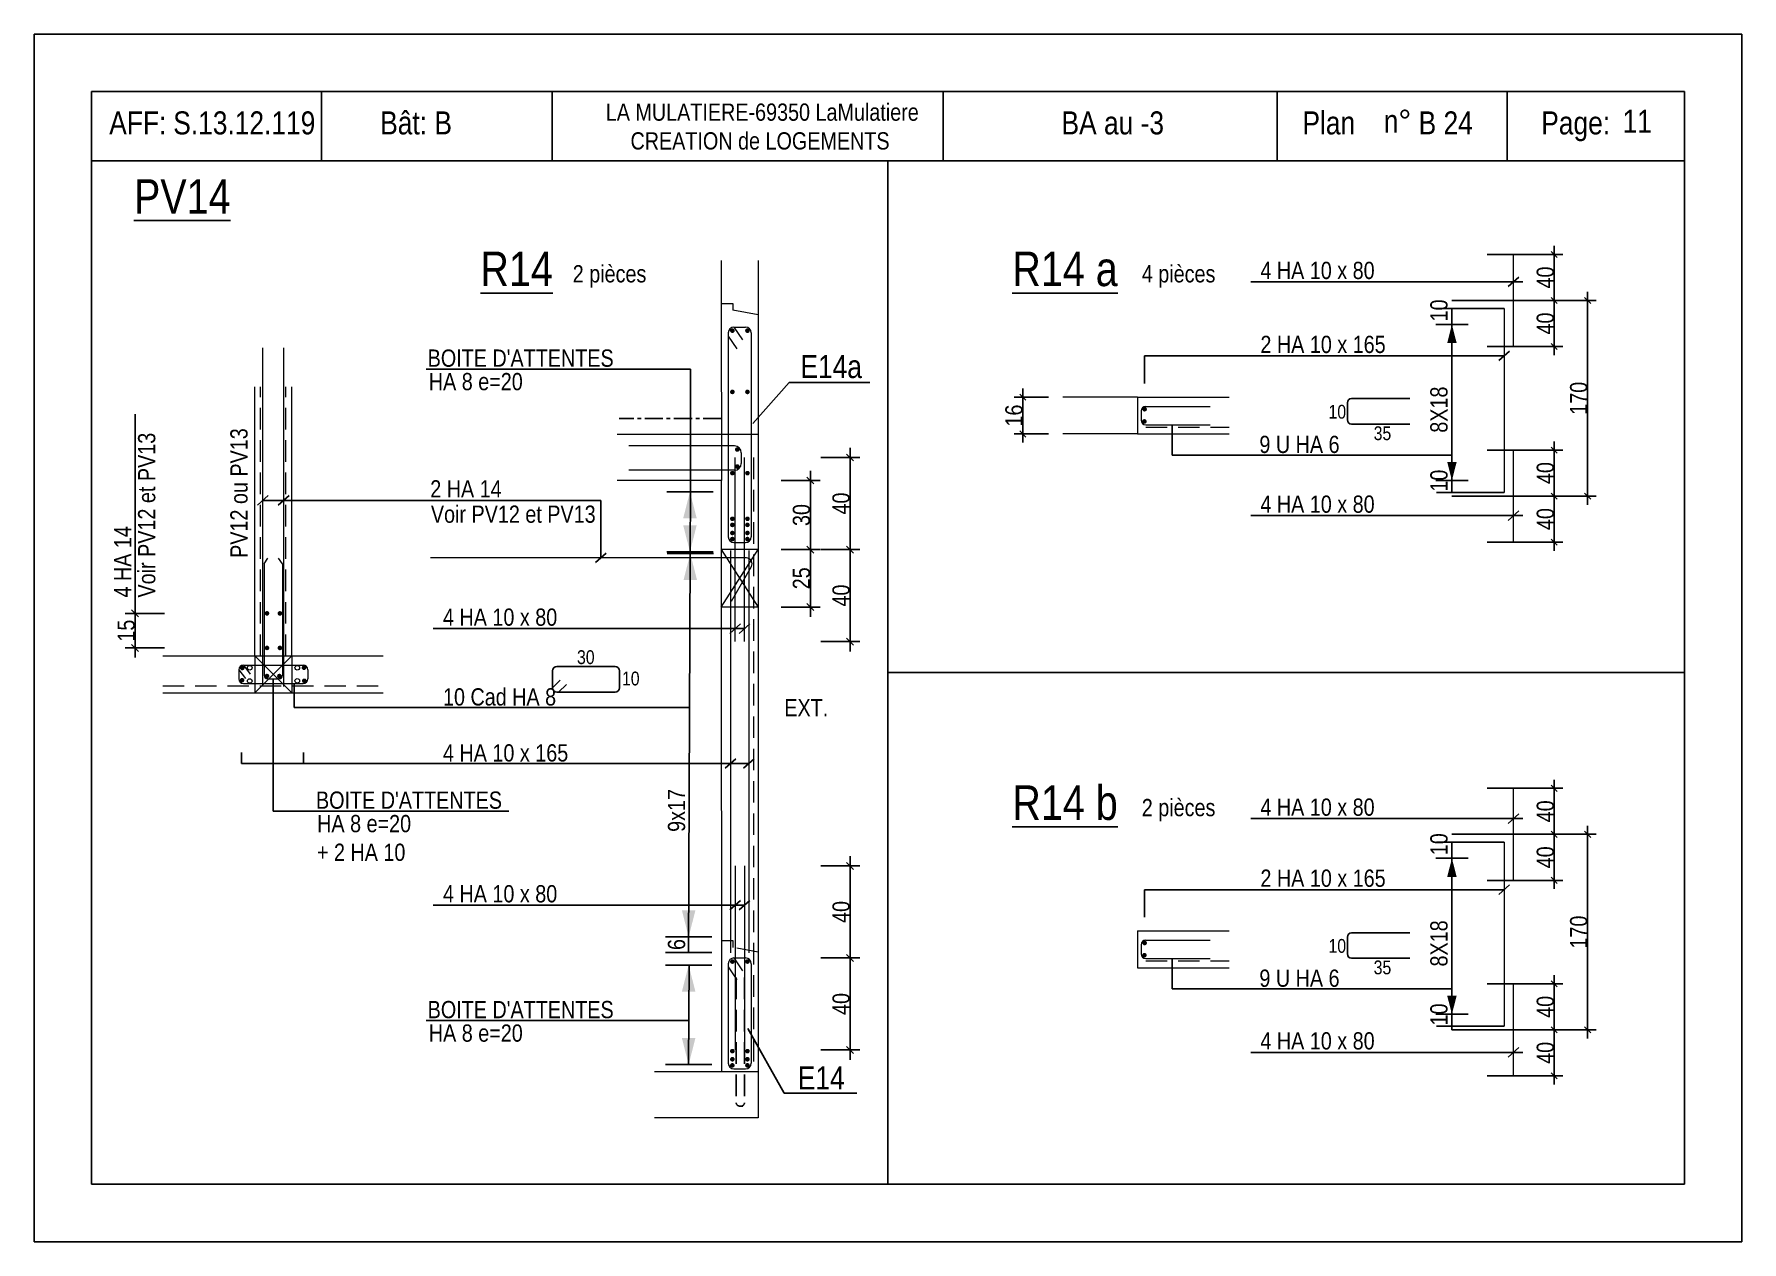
# Model space of a CAD drawing. Header units: metres. Extents: x -9927 to 45032, y -190416 to 12166.
# Drawn here: x 17860 to 19345, y -150821 to -149771 of the extents above; entities that cross this region are included whole.
import ezdxf
from ezdxf.enums import TextEntityAlignment as Align

# ---------------------------------------------------------------- set-up
doc = ezdxf.new("R2010")
doc.units = ezdxf.units.M
doc.header["$PDMODE"] = 65
doc.linetypes.add('AXES', pattern=[50.8, 31.75, -6.35, 6.35, -6.35])
doc.linetypes.add('CACHE2', pattern=[0.1875, 0.125, -0.0625])
for name, color, linetype in [('01_cote_gen', 4, 'Continuous'), ('01_fenetres', 171, 'Continuous'), ('01_linteaux', 3, 'Continuous'), ('01_murs_coup', 5, 'Continuous'), ('01_sem', 42, 'Continuous'), ('01_texte', 230, 'Continuous'), ('01_tram_axes', 10, 'AXES'), ('AA_COTES', 2, 'Continuous')]:
    doc.layers.add(name, color=color, linetype=linetype)
doc.styles.add('STYLE2', font='ARIALN.TTF')
doc.dimstyles.new('JB25', dxfattribs={"dimscale": 0.1, "dimtxt": 150, "dimasz": 17, "dimexe": 0.1, "dimexo": 0.1, "dimgap": 0.09, "dimtad": 1, "dimdec": 1, "dimlfac": 0.5, "dimdsep": 46, "dimtxsty": 'STYLE2', "dimblk1": 'BOND_G', "dimblk2": 'BOND_D', "dimsah": 1, "dimcen": 1.5, "dimdle": 0.01, "dimse1": 1, "dimse2": 1, "dimclrd": 4, "dimclre": 2, "dimclrt": 5, "dimadec": 0, "dimazin": 0, "dimtfac": 2.333333, "dimtdec": 1, "dimtix": 1, "dimtmove": 2, "dimatfit": 3, "dimldrblk": 'BOND_G', "dimfxl": 1, "dimtolj": 1, "dimtzin": 0, "dimarcsym": 0})
doc.dimstyles.new('JB50', dxfattribs={"dimscale": 0.1, "dimtxt": 150, "dimasz": 15, "dimexe": 0.1, "dimexo": 0.1, "dimgap": 0.09, "dimtad": 1, "dimdec": 1, "dimdsep": 46, "dimtxsty": 'STYLE2', "dimblk1": 'BOND_G', "dimblk2": 'BOND_D', "dimsah": 1, "dimcen": 1.5, "dimdle": 0.01, "dimse1": 1, "dimse2": 1, "dimclrd": 4, "dimclre": 2, "dimclrt": 6, "dimazin": 2, "dimtfac": 2.333333, "dimtdec": 1, "dimtix": 1, "dimtmove": 2, "dimatfit": 3, "dimldrblk": 'BOND_G', "dimfxl": 1, "dimtolj": 1, "dimtzin": 0, "dimarcsym": 0})

# ---------------------------------------------------------------- blocks, each defined once
blk = doc.blocks.new('BOND_G')
at = {"layer": 'AA_COTES', "color": 0}
for p, q in [((0, -5), (0, 15)), ((5, 0), (-5, 0)), ((1.77, 1.77), (-1.77, -1.77))]:
    blk.add_line(p, q, dxfattribs=at)
blk = doc.blocks.new('BOND_D')
at = {"layer": 'AA_COTES', "color": 0}
for p, q in [((5, 0), (-5, 0)), ((-1.77, -1.77), (1.77, 1.77)), ((0, 5), (0, -15))]:
    blk.add_line(p, q, dxfattribs=at)
blk = doc.blocks.new('*D1344')
at = {"layer": '01_cote_gen', "color": 4, "lineweight": -2, "transparency": 16777216}
blk.add_line((17947.3, -150303.3), (17947.3, -150276.7), dxfattribs=at)
at = {"layer": 'DEFPOINTS', "color": 0, "lineweight": 0, "transparency": 16777216}
for p in [(17947.3, -150275), (18033.6, -150275), (18028, -150305)]:
    blk.add_point(p, dxfattribs=at)
at = {"layer": '01_cote_gen', "color": 4, "lineweight": -2, "transparency": 16777216, "xscale": 1.7, "yscale": 1.7, "zscale": 1.7}
for name, p, rotation in [('BOND_D', (17947.3, -150275), 90), ('BOND_G', (17947.3, -150305), 270)]:
    blk.add_blockref(name, p, dxfattribs=dict(at, rotation=rotation))
at = {"layer": '01_cote_gen', "color": 5, "lineweight": 0, "transparency": 16777216, "insert": (17939.6, -150290), "char_height": 15, "attachment_point": 5, "rotation": 90, "style": 'STYLE2'}
blk.add_mtext('\\A1;15', dxfattribs=at)
blk = doc.blocks.new('*D1345')
at = {"layer": '01_cote_gen', "color": 4, "lineweight": -2, "transparency": 16777216}
blk.add_line((18569, -150141.2), (18569, -150217.8), dxfattribs=at)
at = {"layer": 'DEFPOINTS', "color": 0, "lineweight": 0, "transparency": 16777216}
for p in [(18521.9, -150139.5), (18522, -150219.5), (18569, -150219.5)]:
    blk.add_point(p, dxfattribs=at)
at = {"layer": '01_cote_gen', "color": 4, "lineweight": -2, "transparency": 16777216, "xscale": 1.7, "yscale": 1.7, "zscale": 1.7}
for name, p, rotation in [('BOND_G', (18569, -150139.5), 90), ('BOND_D', (18569, -150219.5), 270)]:
    blk.add_blockref(name, p, dxfattribs=dict(at, rotation=rotation))
at = {"layer": '01_cote_gen', "color": 5, "lineweight": 0, "transparency": 16777216, "insert": (18561.3, -150179.5), "char_height": 15, "attachment_point": 5, "rotation": 90, "style": 'STYLE2'}
blk.add_mtext('\\A1;40', dxfattribs=at)
blk = doc.blocks.new('*D1346')
at = {"layer": '01_cote_gen', "color": 4, "lineweight": -2, "transparency": 16777216}
blk.add_line((18569, -150221.2), (18569, -150297.8), dxfattribs=at)
at = {"layer": 'DEFPOINTS', "color": 0, "lineweight": 0, "transparency": 16777216}
for p in [(18549.3, -150219.5), (18521.9, -150299.5), (18569, -150299.5)]:
    blk.add_point(p, dxfattribs=at)
at = {"layer": '01_cote_gen', "color": 4, "lineweight": -2, "transparency": 16777216, "xscale": 1.7, "yscale": 1.7, "zscale": 1.7}
for name, p, rotation in [('BOND_G', (18569, -150219.5), 90), ('BOND_D', (18569, -150299.5), 270)]:
    blk.add_blockref(name, p, dxfattribs=dict(at, rotation=rotation))
at = {"layer": '01_cote_gen', "color": 5, "lineweight": 0, "transparency": 16777216, "insert": (18561.3, -150259.5), "char_height": 15, "attachment_point": 5, "rotation": 90, "style": 'STYLE2'}
blk.add_mtext('\\A1;40', dxfattribs=at)
blk = doc.blocks.new('*D1347')
at = {"layer": '01_cote_gen', "color": 4, "lineweight": -2, "transparency": 16777216}
blk.add_line((18534.5, -150161.2), (18534.5, -150217.8), dxfattribs=at)
at = {"layer": 'DEFPOINTS', "color": 0, "lineweight": 0, "transparency": 16777216}
for p in [(18457.1, -150159.5), (18489.1, -150219.5), (18534.5, -150219.5)]:
    blk.add_point(p, dxfattribs=at)
at = {"layer": '01_cote_gen', "color": 4, "lineweight": -2, "transparency": 16777216, "xscale": 1.7, "yscale": 1.7, "zscale": 1.7}
for name, p, rotation in [('BOND_G', (18534.5, -150159.5), 90), ('BOND_D', (18534.5, -150219.5), 270)]:
    blk.add_blockref(name, p, dxfattribs=dict(at, rotation=rotation))
at = {"layer": '01_cote_gen', "color": 5, "lineweight": 0, "transparency": 16777216, "insert": (18526.8, -150189.5), "char_height": 15, "attachment_point": 5, "rotation": 90, "style": 'STYLE2'}
blk.add_mtext('\\A1;30', dxfattribs=at)
blk = doc.blocks.new('*D1348')
at = {"layer": '01_cote_gen', "color": 4, "lineweight": -2, "transparency": 16777216}
blk.add_line((18534.5, -150221.2), (18534.5, -150267.8), dxfattribs=at)
at = {"layer": 'DEFPOINTS', "color": 0, "lineweight": 0, "transparency": 16777216}
for p in [(18514.8, -150219.5), (18489, -150269.5), (18534.5, -150269.5)]:
    blk.add_point(p, dxfattribs=at)
at = {"layer": '01_cote_gen', "color": 4, "lineweight": -2, "transparency": 16777216, "xscale": 1.7, "yscale": 1.7, "zscale": 1.7}
for name, p, rotation in [('BOND_G', (18534.5, -150219.5), 90), ('BOND_D', (18534.5, -150269.5), 270)]:
    blk.add_blockref(name, p, dxfattribs=dict(at, rotation=rotation))
at = {"layer": '01_cote_gen', "color": 5, "lineweight": 0, "transparency": 16777216, "insert": (18526.8, -150244.5), "char_height": 15, "attachment_point": 5, "rotation": 90, "style": 'STYLE2'}
blk.add_mtext('\\A1;25', dxfattribs=at)
blk = doc.blocks.new('*D1349')
at = {"layer": '01_cote_gen', "color": 4, "lineweight": -2, "transparency": 16777216}
blk.add_line((18569, -150496.3), (18569, -150572.9), dxfattribs=at)
at = {"layer": 'DEFPOINTS', "color": 0, "lineweight": 0, "transparency": 16777216}
for p in [(18477.2, -150494.6), (18473.1, -150574.6), (18569, -150574.6)]:
    blk.add_point(p, dxfattribs=at)
at = {"layer": '01_cote_gen', "color": 4, "lineweight": -2, "transparency": 16777216, "xscale": 1.7, "yscale": 1.7, "zscale": 1.7}
for name, p, rotation in [('BOND_G', (18569, -150494.6), 90), ('BOND_D', (18569, -150574.6), 270)]:
    blk.add_blockref(name, p, dxfattribs=dict(at, rotation=rotation))
at = {"layer": '01_cote_gen', "color": 5, "lineweight": 0, "transparency": 16777216, "insert": (18561.3, -150534.6), "char_height": 15, "attachment_point": 5, "rotation": 90, "style": 'STYLE2'}
blk.add_mtext('\\A1;40', dxfattribs=at)
blk = doc.blocks.new('*D1350')
at = {"layer": '01_cote_gen', "color": 4, "lineweight": -2, "transparency": 16777216}
blk.add_line((18569, -150576.3), (18569, -150652.9), dxfattribs=at)
at = {"layer": 'DEFPOINTS', "color": 0, "lineweight": 0, "transparency": 16777216}
for p in [(18543.5, -150574.6), (18477.2, -150654.6), (18569, -150654.6)]:
    blk.add_point(p, dxfattribs=at)
at = {"layer": '01_cote_gen', "color": 4, "lineweight": -2, "transparency": 16777216, "xscale": 1.7, "yscale": 1.7, "zscale": 1.7}
for name, p, rotation in [('BOND_G', (18569, -150574.6), 90), ('BOND_D', (18569, -150654.6), 270)]:
    blk.add_blockref(name, p, dxfattribs=dict(at, rotation=rotation))
at = {"layer": '01_cote_gen', "color": 5, "lineweight": 0, "transparency": 16777216, "insert": (18561.3, -150614.6), "char_height": 15, "attachment_point": 5, "rotation": 90, "style": 'STYLE2'}
blk.add_mtext('\\A1;40', dxfattribs=at)
blk = doc.blocks.new('*D1351')
at = {"layer": '01_cote_gen', "color": 4, "lineweight": -2, "transparency": 16777216}
blk.add_line((19210.4, -150004.5), (19210.4, -150171.5), dxfattribs=at)
at = {"layer": 'DEFPOINTS', "color": 0, "lineweight": 0, "transparency": 16777216}
for p in [(19183.4, -150003), (19183.4, -150173), (19210.4, -150173)]:
    blk.add_point(p, dxfattribs=at)
at = {"layer": '01_cote_gen', "color": 4, "lineweight": -2, "transparency": 16777216, "xscale": 1.5, "yscale": 1.5, "zscale": 1.5}
for name, p, rotation in [('BOND_G', (19210.4, -150003), 90), ('BOND_D', (19210.4, -150173), 270)]:
    blk.add_blockref(name, p, dxfattribs=dict(at, rotation=rotation))
at = {"layer": '01_cote_gen', "color": 6, "lineweight": 0, "transparency": 16777216, "insert": (19202.7, -150088), "char_height": 15, "attachment_point": 5, "rotation": 90, "style": 'STYLE2'}
blk.add_mtext('\\A1;170', dxfattribs=at)
blk = doc.blocks.new('*D1352')
at = {"layer": '01_cote_gen', "color": 4, "lineweight": -2, "transparency": 16777216}
blk.add_line((19181.4, -149964.5), (19181.4, -150001.5), dxfattribs=at)
at = {"layer": 'DEFPOINTS', "color": 0, "lineweight": 0, "transparency": 16777216}
for p in [(19168.4, -149963), (19168.4, -150003), (19181.4, -150003)]:
    blk.add_point(p, dxfattribs=at)
at = {"layer": '01_cote_gen', "color": 4, "lineweight": -2, "transparency": 16777216, "xscale": 1.5, "yscale": 1.5, "zscale": 1.5}
for name, p, rotation in [('BOND_G', (19181.4, -149963), 90), ('BOND_D', (19181.4, -150003), 270)]:
    blk.add_blockref(name, p, dxfattribs=dict(at, rotation=rotation))
at = {"layer": '01_cote_gen', "color": 6, "lineweight": 0, "transparency": 16777216, "insert": (19173.7, -149983), "char_height": 15, "attachment_point": 5, "rotation": 90, "style": 'STYLE2'}
blk.add_mtext('\\A1;40', dxfattribs=at)
blk = doc.blocks.new('*D1353')
at = {"layer": '01_cote_gen', "color": 4, "lineweight": -2, "transparency": 16777216}
blk.add_line((19181.4, -150174.5), (19181.4, -150211.5), dxfattribs=at)
at = {"layer": 'DEFPOINTS', "color": 0, "lineweight": 0, "transparency": 16777216}
for p in [(19174.4, -150173), (19174.4, -150213), (19181.4, -150213)]:
    blk.add_point(p, dxfattribs=at)
at = {"layer": '01_cote_gen', "color": 4, "lineweight": -2, "transparency": 16777216, "xscale": 1.5, "yscale": 1.5, "zscale": 1.5}
for name, p, rotation in [('BOND_G', (19181.4, -150173), 90), ('BOND_D', (19181.4, -150213), 270)]:
    blk.add_blockref(name, p, dxfattribs=dict(at, rotation=rotation))
at = {"layer": '01_cote_gen', "color": 6, "lineweight": 0, "transparency": 16777216, "insert": (19173.7, -150193), "char_height": 15, "attachment_point": 5, "rotation": 90, "style": 'STYLE2'}
blk.add_mtext('\\A1;40', dxfattribs=at)
blk = doc.blocks.new('*D1355')
at = {"layer": '01_cote_gen', "color": 4, "lineweight": -2, "transparency": 16777216}
blk.add_line((19181.4, -150004.5), (19181.4, -150041.5), dxfattribs=at)
at = {"layer": 'DEFPOINTS', "color": 0, "lineweight": 0, "transparency": 16777216}
for p in [(19164.1, -150003), (19164.1, -150043), (19181.4, -150043)]:
    blk.add_point(p, dxfattribs=at)
at = {"layer": '01_cote_gen', "color": 4, "lineweight": -2, "transparency": 16777216, "xscale": 1.5, "yscale": 1.5, "zscale": 1.5}
for name, p, rotation in [('BOND_G', (19181.4, -150003), 90), ('BOND_D', (19181.4, -150043), 270)]:
    blk.add_blockref(name, p, dxfattribs=dict(at, rotation=rotation))
at = {"layer": '01_cote_gen', "color": 6, "lineweight": 0, "transparency": 16777216, "insert": (19173.7, -150023), "char_height": 15, "attachment_point": 5, "rotation": 90, "style": 'STYLE2'}
blk.add_mtext('\\A1;40', dxfattribs=at)
blk = doc.blocks.new('*D1356')
at = {"layer": '01_cote_gen', "color": 4, "lineweight": -2, "transparency": 16777216}
blk.add_line((19181.4, -150134.5), (19181.4, -150171.5), dxfattribs=at)
at = {"layer": 'DEFPOINTS', "color": 0, "lineweight": 0, "transparency": 16777216}
for p in [(19168.4, -150133), (19168.4, -150173), (19181.4, -150173)]:
    blk.add_point(p, dxfattribs=at)
at = {"layer": '01_cote_gen', "color": 4, "lineweight": -2, "transparency": 16777216, "xscale": 1.5, "yscale": 1.5, "zscale": 1.5}
for name, p, rotation in [('BOND_G', (19181.4, -150133), 90), ('BOND_D', (19181.4, -150173), 270)]:
    blk.add_blockref(name, p, dxfattribs=dict(at, rotation=rotation))
at = {"layer": '01_cote_gen', "color": 6, "lineweight": 0, "transparency": 16777216, "insert": (19173.7, -150153), "char_height": 15, "attachment_point": 5, "rotation": 90, "style": 'STYLE2'}
blk.add_mtext('\\A1;40', dxfattribs=at)
blk = doc.blocks.new('*D1357')
at = {"layer": '01_cote_gen', "color": 4, "lineweight": -2, "transparency": 16777216}
blk.add_line((18719.2, -150117.5), (18719.2, -150088.5), dxfattribs=at)
at = {"layer": 'DEFPOINTS', "color": 0, "lineweight": 0, "transparency": 16777216}
for p in [(18719.2, -150087), (18802.8, -150087), (18802.8, -150119)]:
    blk.add_point(p, dxfattribs=at)
at = {"layer": '01_cote_gen', "color": 4, "lineweight": -2, "transparency": 16777216, "xscale": 1.5, "yscale": 1.5, "zscale": 1.5}
for name, p, rotation in [('BOND_D', (18719.2, -150087), 90), ('BOND_G', (18719.2, -150119), 270)]:
    blk.add_blockref(name, p, dxfattribs=dict(at, rotation=rotation))
at = {"layer": '01_cote_gen', "color": 6, "lineweight": 0, "transparency": 16777216, "insert": (18711.6, -150103), "char_height": 15, "attachment_point": 5, "rotation": 90, "style": 'STYLE2'}
blk.add_mtext('\\A1;16', dxfattribs=at)
blk = doc.blocks.new('*D1360')
at = {"layer": '01_cote_gen', "color": 4, "lineweight": -2, "transparency": 16777216}
blk.add_line((19210.4, -150468.6), (19210.4, -150635.6), dxfattribs=at)
at = {"layer": 'DEFPOINTS', "color": 0, "lineweight": 0, "transparency": 16777216}
for p in [(19183.4, -150467.1), (19183.4, -150637.1), (19210.4, -150637.1)]:
    blk.add_point(p, dxfattribs=at)
at = {"layer": '01_cote_gen', "color": 4, "lineweight": -2, "transparency": 16777216, "xscale": 1.5, "yscale": 1.5, "zscale": 1.5}
for name, p, rotation in [('BOND_G', (19210.4, -150467.1), 90), ('BOND_D', (19210.4, -150637.1), 270)]:
    blk.add_blockref(name, p, dxfattribs=dict(at, rotation=rotation))
at = {"layer": '01_cote_gen', "color": 6, "lineweight": 0, "transparency": 16777216, "insert": (19202.7, -150552.1), "char_height": 15, "attachment_point": 5, "rotation": 90, "style": 'STYLE2'}
blk.add_mtext('\\A1;170', dxfattribs=at)
blk = doc.blocks.new('*D1361')
at = {"layer": '01_cote_gen', "color": 4, "lineweight": -2, "transparency": 16777216}
blk.add_line((19181.4, -150428.6), (19181.4, -150465.6), dxfattribs=at)
at = {"layer": 'DEFPOINTS', "color": 0, "lineweight": 0, "transparency": 16777216}
for p in [(19168.4, -150427.1), (19168.4, -150467.1), (19181.4, -150467.1)]:
    blk.add_point(p, dxfattribs=at)
at = {"layer": '01_cote_gen', "color": 4, "lineweight": -2, "transparency": 16777216, "xscale": 1.5, "yscale": 1.5, "zscale": 1.5}
for name, p, rotation in [('BOND_G', (19181.4, -150427.1), 90), ('BOND_D', (19181.4, -150467.1), 270)]:
    blk.add_blockref(name, p, dxfattribs=dict(at, rotation=rotation))
at = {"layer": '01_cote_gen', "color": 6, "lineweight": 0, "transparency": 16777216, "insert": (19173.7, -150447.1), "char_height": 15, "attachment_point": 5, "rotation": 90, "style": 'STYLE2'}
blk.add_mtext('\\A1;40', dxfattribs=at)
blk = doc.blocks.new('*D1362')
at = {"layer": '01_cote_gen', "color": 4, "lineweight": -2, "transparency": 16777216}
blk.add_line((19181.4, -150638.6), (19181.4, -150675.6), dxfattribs=at)
at = {"layer": 'DEFPOINTS', "color": 0, "lineweight": 0, "transparency": 16777216}
for p in [(19174.4, -150637.1), (19174.4, -150677.1), (19181.4, -150677.1)]:
    blk.add_point(p, dxfattribs=at)
at = {"layer": '01_cote_gen', "color": 4, "lineweight": -2, "transparency": 16777216, "xscale": 1.5, "yscale": 1.5, "zscale": 1.5}
for name, p, rotation in [('BOND_G', (19181.4, -150637.1), 90), ('BOND_D', (19181.4, -150677.1), 270)]:
    blk.add_blockref(name, p, dxfattribs=dict(at, rotation=rotation))
at = {"layer": '01_cote_gen', "color": 6, "lineweight": 0, "transparency": 16777216, "insert": (19173.7, -150657.1), "char_height": 15, "attachment_point": 5, "rotation": 90, "style": 'STYLE2'}
blk.add_mtext('\\A1;40', dxfattribs=at)
blk = doc.blocks.new('*D1358')
at = {"layer": '01_cote_gen', "color": 4, "lineweight": -2, "transparency": 16777216}
blk.add_line((19181.4, -150468.6), (19181.4, -150505.6), dxfattribs=at)
at = {"layer": 'DEFPOINTS', "color": 0, "lineweight": 0, "transparency": 16777216}
for p in [(19164.1, -150467.1), (19164.1, -150507.1), (19181.4, -150507.1)]:
    blk.add_point(p, dxfattribs=at)
at = {"layer": '01_cote_gen', "color": 4, "lineweight": -2, "transparency": 16777216, "xscale": 1.5, "yscale": 1.5, "zscale": 1.5}
for name, p, rotation in [('BOND_G', (19181.4, -150467.1), 90), ('BOND_D', (19181.4, -150507.1), 270)]:
    blk.add_blockref(name, p, dxfattribs=dict(at, rotation=rotation))
at = {"layer": '01_cote_gen', "color": 6, "lineweight": 0, "transparency": 16777216, "insert": (19173.7, -150487.1), "char_height": 15, "attachment_point": 5, "rotation": 90, "style": 'STYLE2'}
blk.add_mtext('\\A1;40', dxfattribs=at)
blk = doc.blocks.new('*D1359')
at = {"layer": '01_cote_gen', "color": 4, "lineweight": -2, "transparency": 16777216}
blk.add_line((19181.4, -150598.6), (19181.4, -150635.6), dxfattribs=at)
at = {"layer": 'DEFPOINTS', "color": 0, "lineweight": 0, "transparency": 16777216}
for p in [(19168.4, -150597.1), (19168.4, -150637.1), (19181.4, -150637.1)]:
    blk.add_point(p, dxfattribs=at)
at = {"layer": '01_cote_gen', "color": 4, "lineweight": -2, "transparency": 16777216, "xscale": 1.5, "yscale": 1.5, "zscale": 1.5}
for name, p, rotation in [('BOND_G', (19181.4, -150597.1), 90), ('BOND_D', (19181.4, -150637.1), 270)]:
    blk.add_blockref(name, p, dxfattribs=dict(at, rotation=rotation))
at = {"layer": '01_cote_gen', "color": 6, "lineweight": 0, "transparency": 16777216, "insert": (19173.7, -150617.1), "char_height": 15, "attachment_point": 5, "rotation": 90, "style": 'STYLE2'}
blk.add_mtext('\\A1;40', dxfattribs=at)

msp = doc.modelspace()

# ---------------------------------------------------------------- linework, layer by layer
at = {"layer": '01_fenetres', "ltscale": 30}
for p, q in [((17909.51, -149821.4), (17909.51, -150771.4)), ((19294.51, -149821.4), (17909.51, -149821.4)), ((18109.51, -149821.4), (18109.51, -149881.4)), ((18309.91, -149821.4), (18309.91, -149881.4)), ((18650.08, -149821.4), (18650.08, -149881.4)), ((18940.38, -149881.4), (18940.38, -149821.4)), ((19140.38, -149881.4), (19140.38, -149821.4)), ((19294.51, -149821.4), (19294.51, -150771.4)), ((19294.51, -149881.4), (17909.51, -149881.4)), ((19294.51, -150771.4), (17909.51, -150771.4))]:
    msp.add_line(p, q, dxfattribs=at)
at = {"layer": '01_linteaux', "lineweight": 0}
for p, q in [((18457.05, -149968.12), (18457.05, -150005.5)), ((18489.05, -149968.12), (18489.05, -150015.5))]:
    msp.add_line(p, q, dxfattribs=at)
at = {"layer": '01_linteaux', "linetype": 'CACHE2', "lineweight": 18, "ltscale": 150}
for p, q in [((18056.45, -150311.98), (18056.45, -150078.11)), ((18078.45, -150311.98), (18078.45, -150078.11)), ((18826.11, -150113), (18898.67, -150113)), ((18484.98, -150139.52), (18485.1, -150673.45)), ((17971.28, -150337.98), (18163, -150337.98)), ((18457.07, -150559.48), (18467.07, -150559.48)), ((18467.07, -150559.48), (18467.07, -150565.48)), ((18489.07, -150569.48), (18467.07, -150565.48)), ((18826.11, -150577.1), (18898.67, -150577.1))]:
    msp.add_line(p, q, dxfattribs=at)
at = {"layer": '01_linteaux', "linetype": 'Continuous'}
for p, q in [((19005.2, -150088.25), (19055.89, -150088.25)), ((19001.45, -150092), (19001.45, -150106.71)), ((19005.2, -150110.46), (19055.89, -150110.46)), ((18310.21, -150324.98), (18310.21, -150339.69)), ((18313.96, -150321.23), (18364.65, -150321.23)), ((18368.4, -150324.98), (18368.4, -150339.69)), ((18310.21, -150339.69), (18316.97, -150332.95)), ((18315.61, -150343.44), (18322.36, -150336.7)), ((18313.96, -150343.44), (18364.65, -150343.44)), ((19001.45, -150556.42), (19001.45, -150571.13)), ((19005.2, -150552.67), (19055.89, -150552.67)), ((19005.2, -150574.88), (19055.89, -150574.88))]:
    msp.add_line(p, q, dxfattribs=at)
for centre, start, end in [((19005.2, -150092), 90, 180), ((19005.2, -150106.71), 180, 270), ((18313.96, -150324.98), 90, 180), ((18364.65, -150324.98), 0, 90), ((18313.96, -150339.69), 180, 270), ((18364.65, -150339.69), 270, 0), ((19005.2, -150556.42), 90, 180), ((19005.2, -150571.13), 180, 270)]:
    msp.add_arc(centre, 3.75, start, end, dxfattribs=at)
at = {"layer": '01_murs_coup', "linetype": 'Continuous', "lineweight": 0}
for p, q in [((18457.05, -150005.5), (18457.09, -150159.48)), ((18457.05, -150005.5), (18467.05, -150005.5)), ((18467.05, -150005.5), (18467.05, -150011.5)), ((18489.05, -150015.5), (18467.05, -150011.5)), ((18489.05, -150015.5), (18489.07, -150119.48)), ((18051.45, -150311.98), (18051.45, -150078.11)), ((18083.45, -150311.98), (18083.45, -150078.11)), ((18819.11, -150087), (18898.67, -150087)), ((18489.07, -150119.48), (18366.59, -150119.48)), ((18489.07, -150119.48), (18489.07, -150219.48)), ((18819.11, -150119), (18898.67, -150119)), ((18457.09, -150159.48), (18366.59, -150159.48)), ((18457.07, -150159.48), (18457.07, -150219.48)), ((18456.96, -150219.48), (18457.11, -150673.45)), ((18488.98, -150219.48), (18489.11, -150711.12)), ((17971.28, -150311.98), (18163, -150311.98)), ((17971.28, -150343.98), (18163, -150343.98)), ((18819.11, -150551.1), (18898.67, -150551.1)), ((18819.11, -150583.1), (18898.67, -150583.1)), ((18489.11, -150673.45), (18398.89, -150673.45)), ((18489.11, -150673.45), (18489.11, -150713.45)), ((18489.11, -150713.45), (18398.89, -150713.45))]:
    msp.add_line(p, q, dxfattribs=at)
at = {"layer": '01_sem', "color": 2, "lineweight": 0, "ltscale": 7}
for p, q in [((19146.01, -150043), (19146.01, -149963)), ((19137.9, -150009.9), (19137.9, -150169.77)), ((18468.09, -150026.08), (18478.07, -150026.08)), ((18468.09, -150026.08), (18475.44, -150037.27)), ((18058.46, -150338.47), (18058.46, -150043.98)), ((18076.49, -150338.47), (18076.49, -150043.98)), ((18463.09, -150031.08), (18463.09, -150208.47)), ((18463.09, -150033.86), (18470.44, -150045.05)), ((18483.07, -150031.08), (18483.07, -150208.48)), ((18819.11, -150087), (18754.11, -150087)), ((18819.11, -150087), (18819.11, -150119)), ((18822.11, -150099), (18822.11, -150107)), ((18826.11, -150095), (18882.11, -150095)), ((18826.11, -150111), (18882.11, -150111)), ((18468.41, -150129.36), (18376.77, -150129.36)), ((18819.11, -150119), (18754.11, -150119)), ((19146.01, -150213), (19146.01, -150133)), ((18469.14, -150299.48), (18469.14, -150139.48)), ((18474.41, -150135.36), (18474.41, -150144.56)), ((18477.19, -150299.48), (18477.19, -150139.48)), ((18468.41, -150150.56), (18376.77, -150150.56)), ((18488.98, -150219.48), (18456.96, -150219.48)), ((18456.96, -150269.48), (18488.98, -150219.48)), ((18457.07, -150219.48), (18488.98, -150269.48)), ((18464.96, -150220.33), (18465.08, -150570.03)), ((18468.09, -150213.47), (18478.07, -150213.48)), ((18480.98, -150220.33), (18481.07, -150570.03)), ((18059.45, -150231.98), (18062.85, -150226.96)), ((18059.45, -150231.98), (18059.45, -150328.98)), ((18075.45, -150231.98), (18072.05, -150226.96)), ((18075.45, -150231.98), (18075.45, -150328.98)), ((18478.89, -150226.8), (18204.23, -150226.8)), ((18465.93, -150264.24), (18483.22, -150234.3)), ((18488.98, -150269.48), (18456.96, -150269.48)), ((18037.45, -150323.98), (18037.45, -150331.98)), ((18037.45, -150323.98), (18043.3, -150331.76)), ((18041.45, -150319.98), (18093.45, -150319.98)), ((18041.45, -150319.98), (18047.3, -150327.76)), ((18051.45, -150311.98), (18051.45, -150343.98)), ((18051.45, -150343.98), (18083.45, -150311.98)), ((18051.45, -150311.98), (18083.45, -150343.98)), ((18083.45, -150311.98), (18083.45, -150343.98)), ((18097.45, -150323.98), (18097.45, -150331.98)), ((18041.45, -150335.98), (18093.45, -150335.98)), ((18062.45, -150331.98), (18072.45, -150331.98)), ((19146.01, -150507.1), (19146.01, -150427.1)), ((19137.9, -150473.99), (19137.9, -150633.86)), ((18469.14, -150494.57), (18469.14, -150654.57)), ((18477.19, -150494.57), (18477.19, -150654.57)), ((18819.11, -150551.1), (18819.11, -150583.1)), ((18822.11, -150563.1), (18822.11, -150571.1)), ((18826.11, -150559.1), (18882.11, -150559.1)), ((18468.09, -150574.57), (18478.07, -150574.57)), ((18468.09, -150574.57), (18475.44, -150585.76)), ((18826.11, -150575.1), (18882.11, -150575.1)), ((18463.09, -150579.57), (18463.09, -150666.03)), ((18463.09, -150582.35), (18470.44, -150593.55)), ((18483.07, -150579.57), (18483.07, -150666.03)), ((19146.01, -150677.1), (19146.01, -150597.1)), ((18468.09, -150671.03), (18478.07, -150671.03))]:
    msp.add_line(p, q, dxfattribs=at)
at = {"layer": '01_sem', "color": 2, "lineweight": 0, "ltscale": 7, "const_width": 2, "flags": 128}
for points in [[(18465.67, -150029.21, 1), (18467.67, -150029.21, 1)], [(18478.78, -150029.21, 1), (18480.78, -150029.21, 1)], [(18465.67, -150082.44, 1), (18467.67, -150082.44, 1)], [(18478.78, -150082.44, 1), (18480.78, -150082.44, 1)], [(18824.15, -150097.5, 1), (18826.15, -150097.5, 1)], [(18823.94, -150108.13, 1), (18825.94, -150108.13, 1)], [(18469.98, -150132.53, 1), (18471.98, -150132.53, 1)], [(18469.98, -150147.34, 1), (18471.98, -150147.34, 1)], [(18465.67, -150153.07, 1), (18467.67, -150153.07, 1)], [(18478.78, -150153.07, 1), (18480.78, -150153.07, 1)], [(18465.67, -150192.77, 1), (18467.67, -150192.77, 1)], [(18478.78, -150192.77, 1), (18480.78, -150192.77, 1)], [(18465.67, -150198.05, 1), (18467.67, -150198.05, 1)], [(18465.67, -150205.1, 1), (18467.67, -150205.1, 1)], [(18478.78, -150198.05, 1), (18480.78, -150198.05, 1)], [(18478.78, -150205.1, 1), (18480.78, -150205.1, 1)], [(18465.67, -150210.39, 1), (18467.67, -150210.39, 1)], [(18478.78, -150210.39, 1), (18480.78, -150210.39, 1)], [(18060.99, -150275.02, 1), (18062.99, -150275.02, 1)], [(18072.22, -150275.02, 1), (18074.22, -150275.02, 1)], [(18060.99, -150305.03, 1), (18062.99, -150305.03, 1)], [(18072.22, -150305.03, 1), (18074.22, -150305.03, 1)], [(18039.49, -150322.49, 1), (18041.49, -150322.49, 1)], [(18093.17, -150322.27, 1), (18095.17, -150322.27, 1)], [(18039.28, -150333.12, 1), (18041.28, -150333.12, 1)], [(18060.96, -150329.51, 1), (18062.96, -150329.51, 1)], [(18071.77, -150329.51, 1), (18073.77, -150329.51, 1)], [(18093.46, -150333.62, 1), (18095.46, -150333.62, 1)], [(18824.15, -150561.6, 1), (18826.15, -150561.6, 1)], [(18465.67, -150577.71, 1), (18467.67, -150577.71, 1)], [(18478.78, -150577.71, 1), (18480.78, -150577.71, 1)], [(18823.94, -150572.23, 1), (18825.94, -150572.23, 1)], [(18465.67, -150655.61, 1), (18467.67, -150655.61, 1)], [(18465.67, -150662.66, 1), (18467.67, -150662.66, 1)], [(18465.67, -150667.95, 1), (18467.67, -150667.95, 1)], [(18478.78, -150655.61, 1), (18480.78, -150655.61, 1)], [(18478.78, -150662.66, 1), (18480.78, -150662.66, 1)], [(18478.78, -150667.95, 1), (18480.78, -150667.95, 1)]]:
    msp.add_lwpolyline(points, format="xyb", close=True, dxfattribs=at)
at = {"layer": '01_sem', "color": 2, "lineweight": 0, "ltscale": 7}
for centre in [(18047, -150322.27), (18088.34, -150322.27), (18047, -150333.81), (18088.34, -150333.68)]:
    msp.add_circle(centre, 2, dxfattribs=at)
for centre, radius, start, end in [((18468.09, -150031.08), 5, 90, 180), ((18478.07, -150031.08), 5, 0, 90), ((18826.11, -150099), 4, 90, 180), ((18826.11, -150107), 4, 180, 270), ((18468.41, -150135.36), 6, 0, 90), ((18468.41, -150144.56), 6, 270, 0), ((18468.09, -150208.47), 5, 180, 270), ((18478.07, -150208.48), 5, 270, 0), ((18478.89, -150231.8), 5, 330, 90), ((18041.45, -150323.98), 4, 90, 180), ((18093.45, -150323.98), 4, 0, 90), ((18041.45, -150331.98), 4, 180, 270), ((18062.45, -150328.98), 3, 180, 270), ((18072.45, -150328.98), 3, 270, 0), ((18093.45, -150331.98), 4, 270, 0), ((18826.11, -150563.1), 4, 90, 180), ((18468.09, -150579.57), 5, 90, 180), ((18478.07, -150579.57), 5, 0, 90), ((18826.11, -150571.1), 4, 180, 270), ((18468.09, -150666.03), 5, 180, 270), ((18478.07, -150666.03), 5, 270, 0)]:
    msp.add_arc(centre, radius, start, end, dxfattribs=at)
at = {"layer": '01_texte', "ltscale": 30}
for p, q in [((17859.51, -149771.4), (17859.51, -150821.4)), ((19344.51, -149771.4), (17859.51, -149771.4)), ((19344.51, -149771.4), (19344.51, -150821.4)), ((18602.01, -150771.4), (18602.01, -149881.4)), ((19122.99, -149963), (19183.4, -149963)), ((19154.06, -149986.81), (18917.44, -149986.81)), ((19137.9, -150009.9), (19078.88, -150009.9)), ((19092.4, -150003), (19183.4, -150003)), ((19092.4, -150009.9), (19092.4, -150169.77)), ((19078.29, -150023.86), (19106.51, -150023.86)), ((19122.99, -150043), (19183.4, -150043)), ((18825.11, -150075), (18825.11, -150051.13)), ((18825.11, -150051.13), (19137.9, -150051.13)), ((18848.98, -150111), (18848.98, -150137.3)), ((19122.99, -150133), (19183.4, -150133)), ((18848.98, -150137.3), (19092.4, -150137.3)), ((19078.29, -150159.44), (19106.51, -150159.44)), ((18409.64, -150169.36), (18449.95, -150169.36)), ((18430.15, -150169.36), (18429.92, -150221.41)), ((19137.9, -150169.77), (19078.88, -150169.77)), ((19092.4, -150173), (19183.4, -150173)), ((19154.06, -150190.02), (18917.44, -150190.02)), ((18409.64, -150221.41), (18449.95, -150221.41)), ((19122.99, -150213), (19183.4, -150213)), ((18409.93, -150223.04), (18450.25, -150223.04)), ((18430.09, -150223.04), (18428.59, -150569.73)), ((18477.19, -150288.26), (18206.63, -150288.26)), ((18602.01, -150326.4), (19294.51, -150326.4)), ((18067.45, -150331.98), (18067.45, -150446.9)), ((18085.61, -150356.84), (18085.61, -150335.98)), ((18085.61, -150356.84), (18429.51, -150356.84)), ((18039.92, -150395.87), (18039.92, -150405.55)), ((18093.75, -150395.87), (18093.75, -150405.55)), ((18039.92, -150405.55), (18481.03, -150405.55)), ((19122.99, -150427.1), (19183.4, -150427.1)), ((18272.43, -150446.9), (18067.45, -150446.9)), ((19154.06, -150453.45), (18917.44, -150453.45)), ((19137.9, -150473.99), (19078.88, -150473.99)), ((19092.4, -150467.1), (19183.4, -150467.1)), ((19092.4, -150473.99), (19092.4, -150637.1)), ((19078.29, -150487.96), (19106.51, -150487.96)), ((18825.11, -150539.1), (18825.11, -150515.23)), ((18825.11, -150515.23), (19137.9, -150515.23)), ((19122.99, -150507.1), (19183.4, -150507.1)), ((18477.19, -150528.77), (18206.63, -150528.77)), ((18408.51, -150556.23), (18448.83, -150556.23)), ((18408.51, -150569.73), (18448.83, -150569.73)), ((18848.98, -150575.1), (18848.98, -150601.4)), ((18408.51, -150580.84), (18448.83, -150580.84)), ((18429.02, -150580.84), (18428.65, -150667.3)), ((18848.98, -150601.4), (19092.4, -150601.4)), ((19122.99, -150597.1), (19183.4, -150597.1)), ((19078.29, -150623.54), (19106.51, -150623.54)), ((19137.9, -150633.86), (19078.88, -150633.86)), ((19092.4, -150637.1), (19183.4, -150637.1)), ((18408.51, -150667.3), (18448.83, -150667.3)), ((19154.06, -150656.66), (18917.44, -150656.66)), ((19122.99, -150677.1), (19183.4, -150677.1)), ((19344.51, -150821.4), (17859.51, -150821.4))]:
    msp.add_line(p, q, dxfattribs=at)
at = {"layer": '01_texte'}
for p, q in [((19150.66, -149982.71), (19141.36, -149990.91)), ((19142.55, -150047.03), (19133.24, -150055.23)), ((18200.47, -150062.59), (18430.14, -150062.59)), ((18430.14, -150170.72), (18430.14, -150062.59)), ((18516.01, -150074.21), (18484.33, -150109.92)), ((18516.01, -150074.21), (18586.25, -150074.21)), ((17947.27, -150266.52), (17947.27, -150101.69)), ((18063.12, -150172.63), (18053.81, -150180.83)), ((18352.21, -150176.73), (18058.46, -150176.73)), ((18081.14, -150172.63), (18071.84, -150180.83)), ((18352.21, -150226.8), (18352.21, -150176.73)), ((19150.66, -150185.92), (19141.36, -150194.12)), ((18356.88, -150222.7), (18347.57, -150230.9)), ((18473.79, -150284.16), (18464.48, -150292.36)), ((18481.84, -150284.16), (18472.54, -150292.36)), ((18469.68, -150401.45), (18460.37, -150409.65)), ((18485.69, -150401.45), (18476.38, -150409.65)), ((19150.66, -150449.35), (19141.36, -150457.55)), ((19142.55, -150511.13), (19133.24, -150519.33)), ((18473.79, -150524.67), (18464.48, -150532.87)), ((18481.84, -150524.67), (18472.54, -150532.87)), ((18200.47, -150629), (18428.81, -150629)), ((18480.06, -150635.8), (18511.74, -150692)), ((19150.66, -150652.56), (19141.36, -150660.76)), ((18511.74, -150692), (18575.01, -150692))]:
    msp.add_line(p, q, dxfattribs=at)
at = {"layer": '01_texte', "linetype": 'CACHE2', "ltscale": 150}
for p, q in [((18470.05, -150591.67), (18470.05, -150700.41)), ((18477.17, -150591.67), (18477.17, -150700.41)), ((18473.05, -150703.41), (18475.88, -150703.41))]:
    msp.add_line(p, q, dxfattribs=at)
for centre, start, end in [((18473.05, -150700.41), 180, 270), ((18474.17, -150700.41), 270, 0)]:
    msp.add_arc(centre, 3, start, end, dxfattribs=at)
at = {"layer": '01_texte', "ltscale": 30}
for points in [[(19092.4, -150023.86), (19088.27, -150040.01), (19092.4, -150040.01)], [(19092.4, -150023.86), (19096.53, -150040.01), (19092.4, -150040.01)], [(19092.4, -150159.44), (19088.27, -150143.29), (19092.4, -150143.29)], [(19092.4, -150159.44), (19096.53, -150143.29), (19092.4, -150143.29)], [(18429.79, -150169.36), (18423.89, -150192.43), (18429.79, -150192.43)], [(18429.79, -150169.36), (18435.69, -150192.43), (18429.79, -150192.43)], [(18429.79, -150221.41), (18423.89, -150198.34), (18429.79, -150198.34)], [(18429.79, -150221.41), (18435.69, -150198.34), (18429.79, -150198.34)], [(18430.09, -150223.04), (18424.19, -150246.11), (18430.09, -150246.11)], [(18430.09, -150223.04), (18435.99, -150246.11), (18430.09, -150246.11)], [(19092.4, -150487.96), (19088.27, -150504.1), (19092.4, -150504.1)], [(19092.4, -150487.96), (19096.53, -150504.1), (19092.4, -150504.1)], [(18428.67, -150556.23), (18422.77, -150533.16), (18428.67, -150533.16)], [(18428.67, -150556.23), (18434.57, -150533.16), (18428.67, -150533.16)], [(18428.67, -150580.84), (18422.77, -150603.91), (18428.67, -150603.91)], [(18428.67, -150580.84), (18434.57, -150603.91), (18428.67, -150603.91)], [(19092.4, -150623.54), (19088.27, -150607.39), (19092.4, -150607.39)], [(19092.4, -150623.54), (19096.53, -150607.39), (19092.4, -150607.39)], [(18428.67, -150667.3), (18422.77, -150644.23), (18428.67, -150644.23)], [(18428.67, -150667.3), (18434.57, -150644.23), (18428.67, -150644.23)]]:
    msp.add_solid(points, dxfattribs=at)
at = {"layer": '01_tram_axes', "ltscale": 0.5}
msp.add_line((18457.11, -150105.48), (18368.32, -150105.48), dxfattribs=at)

# ---------------------------------------------------------------- texts
at = {"layer": '01_texte', "style": 'STYLE2'}
for s, height, p in [('LA MULATIERE-69350 LaMulatiere', 15, (18356.6, -149846.69)), ('AFF:', 20, (17924.81, -149858.55)), ('S.13.12.119', 20, (17980.47, -149858.55)), ('Bât: B', 20, (18160.45, -149858.55)), ('BA au -3', 20, (18752.9, -149858.55)), ('Plan', 20, (18962.43, -149858.55)), ('n%%D', 20, (19033.11, -149857.11)), ('B 24', 20, (19063.45, -149858.55)), ('Page:', 20, (19170.09, -149858.55)), ('11', 20, (19240.78, -149857.11)), ('CREATION de LOGEMENTS', 15, (18378.09, -149871.69)), ('%%UPV14', 30, (17946.29, -149927.48)), ('%%UR14', 30, (18247.54, -149990.45)), ('%%UR14 a', 30, (18710.11, -149990.45)), ('4 HA 10 x 80', 15, (18925.84, -149984.32)), ('2 pièces', 15, (18327.86, -149987.23)), ('4 pièces', 15, (18822.7, -149987.23)), ('2 HA 10 x 165', 15, (18925.87, -150048.64)), ('E14a', 20, (18525.84, -150070.39)), ('10', 12, (18985.08, -150105.69)), ('35', 12, (19024.35, -150124.38)), ('9 U HA 6', 15, (18924.98, -150135.57)), ('2 HA 14', 15, (18203.96, -150174.24)), ('4 HA 10 x 80', 15, (18925.84, -150187.52)), ('Voir PV12 et PV13', 15, (18204.51, -150196.22)), ('4 HA 10 x 80', 15, (18215.04, -150285.76)), ('30', 12, (18331.58, -150319.06)), ('10', 12, (18370.7, -150337.62)), ('10 Cad HA 8', 15, (18215.04, -150355.11)), ('EXT.', 15, (18511.85, -150364.5)), ('4 HA 10 x 165', 15, (18215.04, -150403.79)), ('%%UR14 b', 30, (18710.11, -150454.55)), ('2 pièces', 15, (18822.7, -150451.33)), ('4 HA 10 x 80', 15, (18925.84, -150450.96)), ('2 HA 10 x 165', 15, (18925.87, -150512.73)), ('4 HA 10 x 80', 15, (18215.04, -150526.28)), ('10', 12, (18985.08, -150570.11)), ('35', 12, (19024.35, -150588.8)), ('9 U HA 6', 15, (18924.98, -150599.67)), ('4 HA 10 x 80', 15, (18925.84, -150654.16)), ('E14', 20, (18523.57, -150688.9))]:
    msp.add_text(s, height=height, dxfattribs=at).set_placement(p)
for s, p in [('10', (19088.59, -150021.19)), ('8X18', (19088.59, -150117.91)), ('PV12 ou PV13', (18045.1, -150226.77)), ('Voir PV12 et PV13', (17964.85, -150261.24)), ('10', (19088.59, -150169.18)), ('4 HA 14', (17944.09, -150261.24)), ('9x17', (18425.59, -150464.98)), ('10', (19088.59, -150485.29)), ('8X18', (19088.59, -150582.01)), ('6', (18425.59, -150567.71)), ('10', (19088.59, -150633.28))]:
    msp.add_text(s, height=15, rotation=90, dxfattribs=at).set_placement(p)
for s, p in [("BOITE D'ATTENTES", (18363.46, -150060.57)), ('HA 8 e=20', (18284.39, -150080.97)), ("BOITE D'ATTENTES", (18266.35, -150444.87)), ('HA 8 e=20', (18187.29, -150465.27)), ('+ 2 HA 10  ', (18191.88, -150490.2)), ("BOITE D'ATTENTES", (18363.46, -150626.98)), ('HA 8 e=20', (18284.39, -150647.38))]:
    msp.add_text(s, height=15, dxfattribs=at).set_placement(p, align=Align.RIGHT)

# ---------------------------------------------------------------- dimensions: what is measured, and where the dimension line sits
at = {"layer": '01_cote_gen', "lineweight": 0}
for base, p1, p2, dimstyle, picture, middle in [((19181.4, -150003), (19168.4, -149963), (19168.4, -150003), 'JB50', '*D1352', (19173.73, -149983)), ((19181.4, -150043), (19164.14, -150003), (19164.14, -150043), 'JB50', '*D1355', (19173.73, -150023)), ((19210.4, -150173), (19183.4, -150003), (19183.4, -150173), 'JB50', '*D1351', (19202.73, -150088)), ((18569, -150219.48), (18521.92, -150139.48), (18522.01, -150219.48), 'JB25', '*D1345', (18561.33, -150179.48)), ((19181.4, -150173), (19168.4, -150133), (19168.4, -150173), 'JB50', '*D1356', (19173.73, -150153)), ((18534.47, -150219.48), (18457.09, -150159.48), (18489.07, -150219.48), 'JB25', '*D1347', (18526.8, -150189.48)), ((19181.4, -150213), (19174.4, -150173), (19174.4, -150213), 'JB50', '*D1353', (19173.73, -150193)), ((18534.47, -150269.48), (18514.8, -150219.48), (18488.98, -150269.48), 'JB25', '*D1348', (18526.8, -150244.48)), ((18569, -150299.48), (18549.28, -150219.48), (18521.92, -150299.48), 'JB25', '*D1346', (18561.33, -150259.48)), ((17947.27, -150275.02), (18028, -150305.03), (18033.6, -150275.02), 'JB25', '*D1344', (17939.6, -150290.03)), ((19181.4, -150467.1), (19168.4, -150427.1), (19168.4, -150467.1), 'JB50', '*D1361', (19173.73, -150447.1)), ((19181.4, -150507.1), (19164.14, -150467.1), (19164.14, -150507.1), 'JB50', '*D1358', (19173.73, -150487.1)), ((19210.4, -150637.1), (19183.4, -150467.1), (19183.4, -150637.1), 'JB50', '*D1360', (19202.73, -150552.1)), ((18569, -150574.57), (18477.19, -150494.57), (18473.08, -150574.57), 'JB25', '*D1349', (18561.33, -150534.57)), ((18569, -150654.57), (18543.5, -150574.57), (18477.19, -150654.57), 'JB25', '*D1350', (18561.33, -150614.57)), ((19181.4, -150637.1), (19168.4, -150597.1), (19168.4, -150637.1), 'JB50', '*D1359', (19173.73, -150617.1)), ((19181.4, -150677.1), (19174.4, -150637.1), (19174.4, -150677.1), 'JB50', '*D1362', (19173.73, -150657.1))]:
    dim = msp.add_linear_dim(base=base, p1=p1, p2=p2, angle=90, dimstyle=dimstyle, dxfattribs=at)
    dim.commit()
    dim.dimension.update_dxf_attribs({"geometry": picture, "text_midpoint": middle})
dim = msp.add_linear_dim(base=(18719.22, -150087), p1=(18802.76, -150119), p2=(18802.76, -150087), angle=90, text='16', dimstyle='JB50', dxfattribs=at)
dim.commit()
dim.dimension.update_dxf_attribs({"geometry": '*D1357', "text_midpoint": (18711.55, -150103)})

doc.saveas('drawing.dxf')
